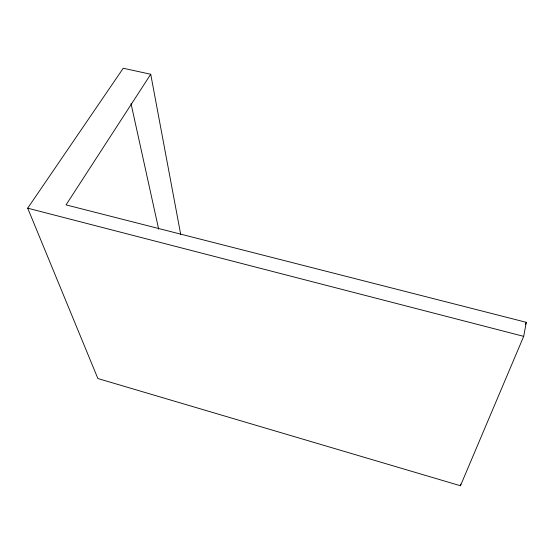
<?xml version="1.0" encoding="UTF-8"?>
<svg xmlns="http://www.w3.org/2000/svg" width="554" height="554" viewBox="0 0 554 554"><rect width="100%" height="100%" fill="white"/><g stroke="black" fill="none" stroke-linecap="round" stroke-linejoin="round"><path stroke-width="0.83" d="M523.689 336.354L526.3 322.324L66.051 204.883L150.73 74.25L123.237 68.246L27.7 208.179L97.871 378.527L460.457 485.754L523.689 336.354L27.7 208.179M460.457 485.754L460.803 484.127M525.303 324.706L526.3 322.324M131.028 103.626L158.659 229.141M150.73 74.25L180.722 234.529"/></g></svg>
